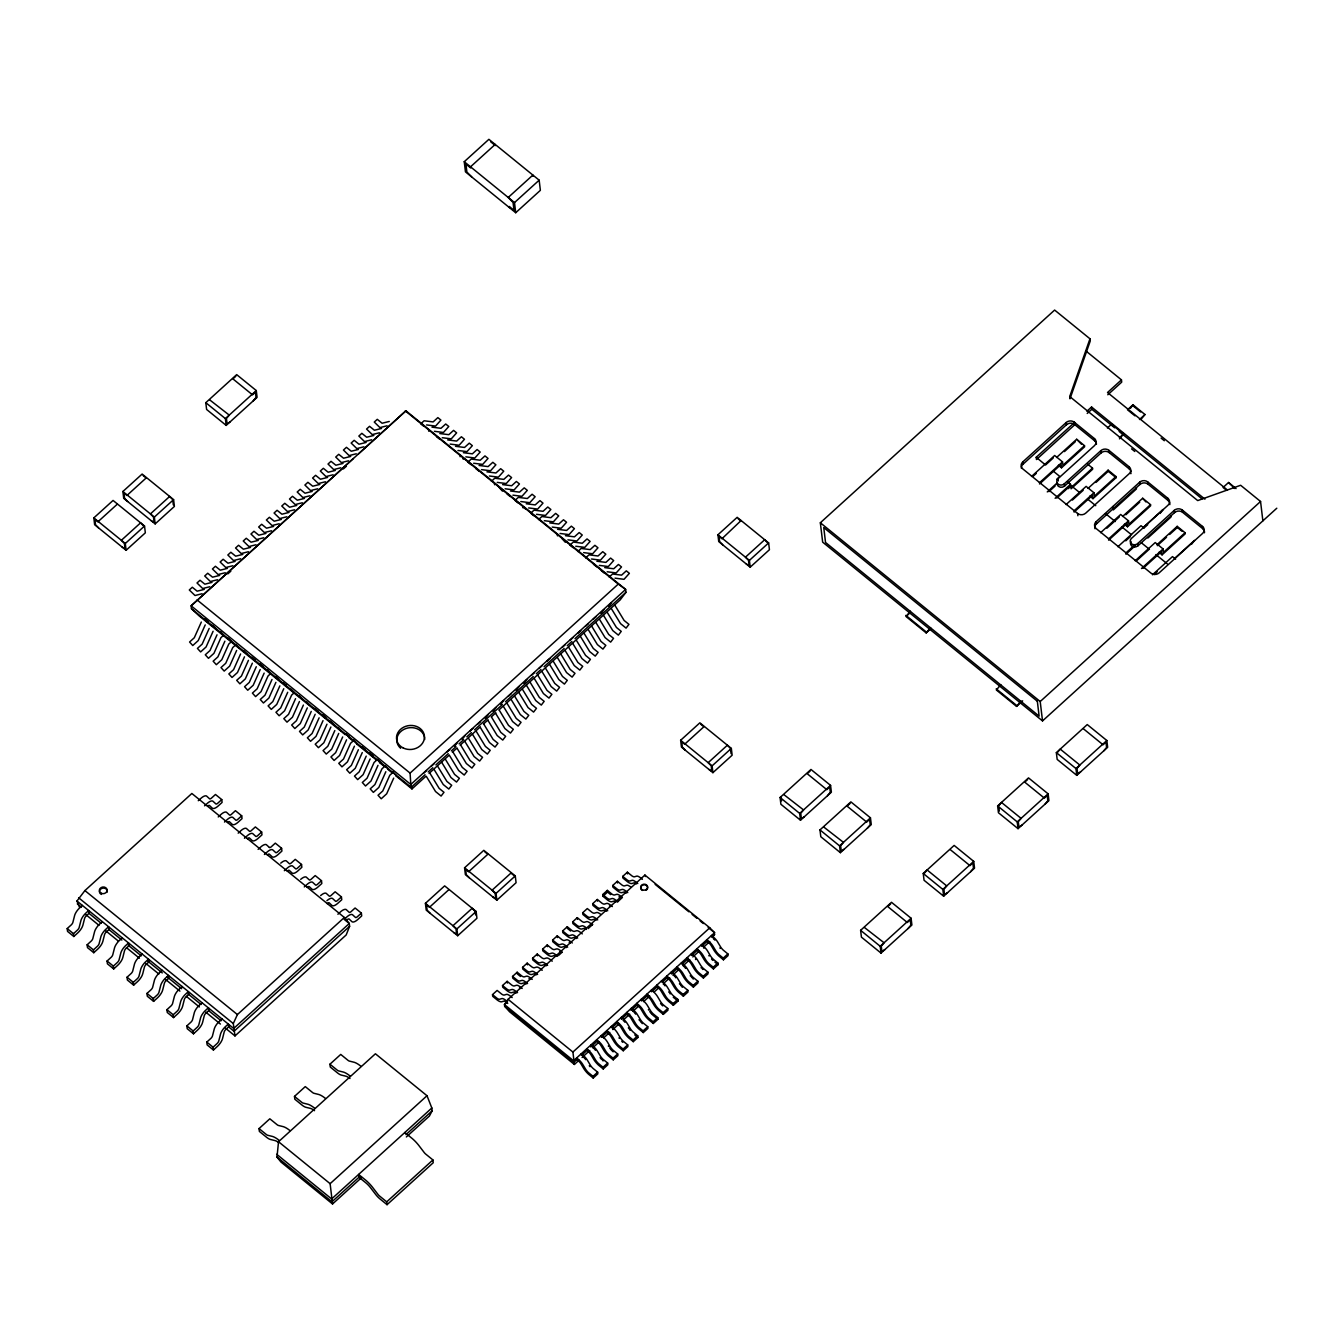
<?xml version="1.0" encoding="UTF-8"?>
<svg xmlns="http://www.w3.org/2000/svg" width="1344" height="1344" viewBox="0 0 1344 1344"><rect width="100%" height="100%" fill="white"/><g stroke="black" fill="none" stroke-linecap="round" stroke-linejoin="round"><path stroke-width="1.5" d="M361.754 1177.445L332.539 1203.972L280.946 1162.022L276.998 1157.083L278.527 1141.728L375.413 1053.78L427.006 1095.73L431.827 1107.994L432.163 1110.816L429.425 1116.024L406.358 1136.957M1089.967 338.789L1090.236 341.057L1069.992 398.798L1069.723 396.53L1089.967 338.789L1054.62 310.061L820.344 522.766L822.662 542.153L1042.524 720.922L1276.8 508.217M79.464 907.15L76.961 901.018L84.907 890.585L191.856 793.481L344.35 917.465L349.272 923.513L349.608 926.318L346.181 934.954L234.982 1035.922L225.271 1028.009M201.331 622.037L194.309 637.728L189.588 642.029L192.763 645.54L198.223 640.584L205.229 624.893M209.177 628.421L202.171 644.112L197.434 648.413L200.626 651.924L206.086 646.968L213.091 631.277M217.022 634.805L210.017 650.513L205.296 654.797L208.471 658.308L213.931 653.352L220.937 637.661L223.558 635.275L220.382 631.764L223.558 635.275M224.885 641.189L217.879 656.897L213.142 661.181L216.334 664.692L221.777 659.736L228.782 644.045L231.403 641.659L228.228 638.148L228.346 639.173M236.645 650.429L229.639 666.12L224.179 671.076L220.987 667.565L225.725 663.281L232.73 647.573L236.074 644.532L239.266 648.043M240.593 653.957L233.57 669.665L228.85 673.949L232.025 677.46L237.485 672.504L244.49 656.813M248.438 660.341L241.433 676.049L236.695 680.333L239.887 683.844L245.33 678.888L252.353 663.197M256.284 666.725L249.278 682.433L244.558 686.717L247.733 690.228L253.193 685.272L260.198 669.581M264.146 673.109L257.141 688.817L252.403 693.101L255.578 696.612L261.038 691.656L268.044 675.965L270.665 673.579L267.49 670.085L270.665 673.579M271.992 679.493L264.986 695.201L260.249 699.502L263.441 702.996L268.901 698.04L275.906 682.349M279.854 685.877L272.832 701.585L268.111 705.886L271.286 709.38L276.746 704.424L283.752 688.733M287.7 692.278L280.694 707.969L275.957 712.27L279.149 715.764L284.592 710.808L291.614 695.117L294.235 692.731L291.043 689.237L291.161 690.245M295.546 698.662L288.54 714.353L283.819 718.654L286.994 722.148L292.454 717.192L299.46 701.501M303.408 705.046L296.402 720.737L291.665 725.038L294.84 728.532L300.3 723.576L307.306 707.885M311.254 711.43L304.248 727.121L299.51 731.422L302.702 734.916L308.162 729.96L315.168 714.269M319.116 717.814L312.094 733.505L307.373 737.806L310.548 741.3L316.008 736.361L323.014 720.653M326.962 724.198L319.956 739.889L315.218 744.19L318.41 747.684L323.854 742.745L330.876 727.037M334.807 730.582L327.802 746.273L323.064 750.574L326.256 754.068L331.716 749.129L338.722 733.421M342.67 736.966L335.647 752.657L330.926 756.958L334.102 760.469L339.562 755.513L346.567 739.805M354.43 746.189L347.424 761.897L341.964 766.853L338.772 763.342L343.51 759.041L350.515 743.35L353.858 740.309L357.05 743.82L353.858 740.309M358.361 749.734L351.355 765.425L346.634 769.726L349.81 773.237L355.27 768.281L362.275 752.573M366.223 756.118L359.218 771.809L354.48 776.11L357.672 779.621L363.115 774.665L370.121 758.957M377.983 765.341L370.978 781.049L365.518 786.005L362.326 782.494L367.063 778.193L374.069 762.502L377.412 759.461L380.604 762.972L377.412 759.461M385.829 771.725L378.823 787.433L373.363 792.389L370.188 788.878L374.909 784.577L381.931 768.886L385.274 765.845L388.45 769.356M393.691 778.126L386.669 793.817L381.226 798.773L378.034 795.262L382.771 790.961L389.777 775.27L393.12 772.229L396.312 775.74M234.982 1035.922L233.302 1023.557L237.401 1014.569L344.35 917.465M713.026 937.289L714.588 932.702L709.766 927.797L644.918 875.062L508.066 999.314L504.454 1004.556L504.655 1006.253L509.544 1011.73L574.392 1064.448L579.012 1060.265M345.307 734.731L198.996 615.77L191.47 608.731L191.134 605.825L405.938 410.794L625.632 589.428L625.968 592.318L620.189 599.894L498.977 709.934M464.251 161.717L488.897 139.322L539.162 180.18L540.372 190.327L515.71 212.722L465.461 171.864L464.251 161.717L514.5 202.574L515.71 212.722M205.8 402.679L236.678 374.623L256.284 390.566L257.09 397.37L226.195 425.41L206.606 409.466L205.8 402.679L225.389 418.606L226.195 425.41M235.805 376.27L232.915 378.89L252.504 394.834L255.394 392.196L256.032 397.488L253.226 400.865M93.828 517.894L113.064 500.438L144.53 526.025L145.337 532.829L126.101 550.284L94.634 524.698L93.828 517.894L125.294 543.497L126.101 550.284M122.892 491.501L142.128 474.046L173.594 499.632L174.401 506.436L155.165 523.891L123.698 498.305L122.892 491.501L154.358 517.104L155.165 523.891M225.389 418.606L256.284 390.566M125.294 543.497L144.53 526.025M154.358 517.104L173.594 499.632M514.5 202.574L539.162 180.18M353.388 458.506L191.134 605.825L410.81 784.459L411.97 788.928L425.947 776.244M358.025 454.289L405.938 410.794M227.825 573.888L230.832 571.166M343.426 468.938L346.416 466.217M491.434 481.27L494.777 478.229L503.798 479.371L508.519 475.087L511.594 477.574L506.251 483.538L497.23 482.395M82.37 905.419L79.178 908.342A8.45 3.343 -50.9 0 0 74.726 915.113L72.845 922.505A2.906 1.142 -50.9 0 1 71.316 924.823L67.2 928.57L67.536 931.392L73.819 936.499L77.734 932.938A8.417 3.343 -50.9 0 0 82.942 925.042L84.588 918.456A2.923 1.159 -50.9 0 1 86.402 915.701L88.99 913.349L88.654 910.526L85.462 913.45A8.45 3.343 -50.9 0 0 81.01 920.22L79.128 927.612A2.906 1.142 -50.9 0 1 77.599 929.93L73.483 933.677L73.819 936.499M198.274 800.722L201.482 797.849A8.45 3.343 -50.9 0 1 206.522 796.001L209.63 798.857A2.906 1.142 -50.9 0 0 211.344 798.218L215.477 794.489L221.76 799.596L222.096 802.418L218.182 805.98A8.417 3.343 -50.9 0 1 212.285 808.147L209.546 805.543A2.923 1.159 -50.9 0 0 207.497 806.299M204.557 805.829L207.766 802.956A8.45 3.343 -50.9 0 1 212.789 801.108L215.914 803.964A2.906 1.142 -50.9 0 0 217.627 803.326L221.76 799.596M538.541 519.574L541.884 516.533L550.906 517.692L555.643 513.391L558.701 515.878L553.375 521.842L544.354 520.699M102.312 921.631L99.12 924.571A8.45 3.343 -50.9 0 0 94.685 931.325L92.786 938.717A2.906 1.142 -50.9 0 1 91.258 941.035L87.142 944.782L87.478 947.604L93.761 952.711L97.675 949.166A8.417 3.343 -50.9 0 0 102.883 941.254L104.53 934.685A2.923 1.159 -50.9 0 1 106.344 931.913L108.931 929.561L108.595 926.738L105.403 929.678A8.45 3.343 -50.9 0 0 100.951 936.432L99.07 943.824A2.906 1.142 -50.9 0 1 97.541 946.142L93.425 949.889L93.761 952.711M218.232 816.95L221.424 814.061A8.45 3.343 -50.9 0 1 226.464 812.213L229.572 815.069A2.906 1.142 -50.9 0 0 231.302 814.447L235.418 810.701L241.702 815.808L242.038 818.63L238.123 822.192A8.417 3.343 -50.9 0 1 232.226 824.359L229.488 821.772A2.923 1.159 -50.9 0 0 227.438 822.511M224.515 822.058L227.707 819.168A8.45 3.343 -50.9 0 1 232.747 817.32L235.855 820.176A2.906 1.142 -50.9 0 0 237.569 819.554L241.702 815.808M122.27 937.86L119.062 940.783A8.45 3.343 -50.9 0 0 114.626 947.537L112.728 954.946A2.906 1.142 -50.9 0 1 111.216 957.247L107.083 961.01L107.419 963.816L113.702 968.94L117.617 965.378A8.417 3.343 -50.9 0 0 122.825 957.482L124.471 950.897A2.923 1.159 -50.9 0 1 126.286 948.142L128.89 945.79L128.554 942.967L125.345 945.89A8.45 3.343 -50.9 0 0 120.91 952.644L119.011 960.053A2.906 1.142 -50.9 0 1 117.499 962.354L113.366 966.118L113.702 968.94M238.174 833.162L241.366 830.273A8.45 3.343 -50.9 0 1 246.406 828.442L249.514 831.298A2.906 1.142 -50.9 0 0 251.244 830.659L255.36 826.93L261.643 832.037L261.979 834.859L258.065 838.404A8.417 3.343 -50.9 0 1 252.185 840.571L249.43 837.984A2.923 1.159 -50.9 0 0 247.38 838.74M244.457 838.27L247.649 835.38A8.45 3.343 -50.9 0 1 252.689 833.549L255.797 836.405A2.906 1.142 -50.9 0 0 257.527 835.766L261.643 832.037M577.802 551.494L581.146 548.453L590.167 549.612L594.905 545.311L597.962 547.798L592.62 553.778L583.615 552.619M142.212 954.072L139.003 956.995A8.45 3.343 -50.9 0 0 134.568 963.766L132.686 971.158A2.906 1.142 -50.9 0 1 131.158 973.476L127.042 977.222L127.378 980.045L133.644 985.152L137.558 981.59A8.417 3.343 -50.9 0 0 142.766 973.694L144.413 967.109A2.923 1.159 -50.9 0 1 146.227 964.354L148.831 962.002L148.495 959.179L145.286 962.102A8.45 3.343 -50.9 0 0 140.851 968.873L138.953 976.265A2.906 1.142 -50.9 0 1 137.441 978.583L133.308 982.33L133.644 985.152M258.115 849.374L261.324 846.502A8.45 3.343 -50.9 0 1 266.347 844.654L269.321 847.409M585.665 557.878L589.008 554.837L598.013 555.996L602.75 551.695L605.808 554.182L600.482 560.162L591.461 559.003M264.398 854.482L267.59 851.609A8.45 3.343 -50.9 0 1 272.63 849.761L275.738 852.617A2.906 1.142 -50.9 0 0 277.469 851.978L281.585 848.249L275.302 843.142L271.186 846.871A2.906 1.142 -50.9 0 1 269.455 847.51M162.154 970.284L158.962 973.207A8.45 3.343 -50.9 0 0 154.51 979.978L152.628 987.37A2.906 1.142 -50.9 0 1 151.099 989.688L146.983 993.434L147.319 996.257L153.602 1001.364L157.517 997.819A8.417 3.343 -50.9 0 0 162.708 989.906L164.371 983.321A2.923 1.159 -50.9 0 1 166.186 980.566L168.773 978.214L168.437 975.391L165.245 978.314A8.45 3.343 -50.9 0 0 160.793 985.085L158.911 992.477A2.906 1.142 -50.9 0 1 157.382 994.795L153.266 998.542L153.602 1001.364M284.34 870.71L287.549 867.821A8.45 3.343 -50.9 0 1 292.572 865.973L295.68 868.829A2.906 1.142 -50.9 0 0 297.41 868.19L301.526 864.461L295.243 859.354L291.127 863.083A2.906 1.142 -50.9 0 1 289.397 863.722L286.289 860.866A8.45 3.343 -50.9 0 0 281.266 862.714L280.745 863.15M609.218 577.03L612.562 574.006L621.583 575.148L626.304 570.847L629.378 573.334L624.036 579.314L615.014 578.155M410.088 773.102L618.29 584.069L625.632 589.428L410.81 784.459L410.088 773.102L197.114 599.945M182.095 986.513L178.903 989.436A8.45 3.343 -50.9 0 0 174.451 996.19L172.57 1003.582A2.906 1.142 -50.9 0 1 171.041 1005.9L166.925 1009.663L167.261 1012.469L173.544 1017.576L177.458 1014.031A8.417 3.343 -50.9 0 0 182.666 1006.135L184.313 999.55A2.923 1.159 -50.9 0 1 186.127 996.794L188.714 994.426L188.378 991.62L185.186 994.543A8.45 3.343 -50.9 0 0 180.734 1001.297L178.853 1008.689A2.906 1.142 -50.9 0 1 177.324 1011.007L173.208 1014.77L173.544 1017.576M423.578 773.287L426.586 770.549M431.29 766.282L434.297 763.56M446.712 752.287L449.719 749.566M457.414 742.56L454.541 746.306M465.125 735.571L462.235 739.318M469.829 731.304L472.836 728.566M477.54 724.298L480.53 721.577M488.242 714.571L485.352 718.318M495.953 707.582L493.063 711.329M503.664 700.577L500.774 704.323M508.351 696.31L511.358 693.588M519.07 686.582L516.18 690.329M526.781 679.594L523.891 683.34M531.485 675.326L534.475 672.588M539.179 668.321L542.186 665.599M546.89 661.332L549.898 658.594M562.296 647.338L565.303 644.599M570.007 640.332L573.014 637.61M577.718 633.343L580.726 630.605M585.43 626.338L588.437 623.616M593.124 619.349L596.131 616.61M603.842 609.622L600.953 613.368M611.554 602.633L608.664 606.362M425.074 774.732L411.163 787.366L191.47 608.731M428.165 771.926L432.802 767.71M435.893 764.904L448.241 753.682M451.332 750.876L455.969 746.659M459.06 743.854L463.697 739.654M466.788 736.848L471.425 732.631M474.516 729.826L502.337 704.575M505.428 701.77L533.249 676.519M536.34 673.697L540.977 669.497M544.068 666.691L564.161 648.446M567.252 645.641L571.889 641.441M574.98 638.635L625.968 592.318M429.055 773.422L449.266 755.076M452.374 752.254L457.027 748.02M460.135 745.198L480.329 726.852M483.437 724.03L488.107 719.813M491.215 716.99L495.869 712.757M304.282 886.922L307.49 884.033A8.45 3.343 -50.9 0 1 312.514 882.202L315.622 885.058A2.906 1.142 -50.9 0 0 317.352 884.419L321.485 880.69L315.202 875.582L311.069 879.312A2.906 1.142 -50.9 0 1 309.355 879.95L306.23 877.078A8.45 3.343 -50.9 0 0 301.207 878.926L300.703 879.362M202.037 1002.725L198.845 1005.648A8.45 3.343 -50.9 0 0 194.393 1012.402L192.511 1019.81A2.906 1.142 -50.9 0 1 190.982 1022.112L186.866 1025.875L187.202 1028.698L193.486 1033.805L197.4 1030.243A8.417 3.343 -50.9 0 0 202.608 1022.347L204.254 1015.762A2.923 1.159 -50.9 0 1 206.069 1013.006L208.656 1010.654L208.32 1007.832L205.128 1010.755A8.45 3.343 -50.9 0 0 200.676 1017.526L198.794 1024.918A2.906 1.142 -50.9 0 1 197.266 1027.219L193.15 1030.982L193.486 1033.805M717.931 534.794L737.167 517.322L768.634 542.909L769.44 549.713L750.204 567.168L718.738 541.582L717.931 534.794L749.398 560.381L750.204 567.168M741.098 520.531L721.946 538.742L719.006 536.34L719.628 541.632L722.669 544.79M320.645 895.591L321.149 895.138A8.45 3.343 -50.9 0 1 326.189 893.306L329.297 896.162A2.906 1.142 -50.9 0 0 331.01 895.524L335.143 891.794L341.426 896.902L337.294 900.631A2.906 1.142 -50.9 0 1 335.58 901.27L332.455 898.414A8.45 3.343 -50.9 0 0 327.432 900.262L326.928 900.698M221.978 1018.937L218.786 1021.86A8.45 3.343 -50.9 0 0 214.351 1028.63L212.453 1036.022A2.906 1.142 -50.9 0 1 210.924 1038.341L206.808 1042.087L207.144 1044.91L213.427 1050.017L217.342 1046.455A8.417 3.343 -50.9 0 0 222.55 1038.559L224.196 1031.974A2.923 1.159 -50.9 0 1 226.01 1029.218L228.598 1026.866L228.262 1024.044L225.07 1026.967A8.45 3.343 -50.9 0 0 220.618 1033.738L218.736 1041.13A2.906 1.142 -50.9 0 1 217.207 1043.448L213.091 1047.194L213.427 1050.017M337.898 914.256L341.09 911.366A8.45 3.343 -50.9 0 1 346.13 909.518L349.238 912.374A2.906 1.142 -50.9 0 0 350.969 911.736L355.085 908.006L361.368 913.114L361.704 915.936L357.79 919.498A8.417 3.343 -50.9 0 1 351.893 921.665L349.154 919.061A2.923 1.159 -50.9 0 0 347.105 919.817M749.398 560.381L768.634 542.909M361.368 913.114L357.235 916.843A2.906 1.142 -50.9 0 1 355.522 917.482L352.414 914.626A8.45 3.343 -50.9 0 0 347.374 916.474L344.182 919.363L349.272 923.513L233.688 1028.462L76.961 901.018M349.608 926.318L234.024 1031.268L228.917 1027.118L228.581 1024.313M425.41 903.336L444.646 885.881L476.129 911.467L476.935 918.271L457.699 935.726L426.233 910.14L425.41 903.336L456.893 928.922L457.699 935.726M464.57 867.804L483.806 850.332L515.273 875.918L516.079 882.722L496.843 900.178L465.377 874.591L464.57 867.804L496.037 893.39L496.843 900.178M511.342 872.726L492.106 890.182L495.146 893.34L495.768 898.632L492.912 896.986M456.893 928.922L476.129 911.467M496.037 893.39L515.273 875.918M680.635 740.275L699.871 722.82L731.338 748.406L732.144 755.21L712.908 772.666L681.442 747.079L680.635 740.275L712.102 765.862L712.908 772.666M278.678 1142.551A10.601 3.494 47.8 0 0 274.882 1140.552L270.463 1139.477A9.122 3.007 47.8 0 1 266.482 1137.192L259.375 1131.413L259.039 1128.59L269.825 1118.796L277.082 1124.693A3.595 1.193 47.8 0 0 278.393 1125.449L283.416 1126.692A16.111 5.309 47.8 0 1 289.33 1130.086L289.918 1130.556M314.546 1110.682A10.601 3.494 47.8 0 0 310.346 1108.363L305.911 1107.288A9.122 3.007 47.8 0 1 301.93 1105.003L294.823 1099.224L294.487 1096.402L305.273 1086.607L312.53 1092.504A3.595 1.193 47.8 0 0 313.858 1093.26L318.864 1094.503A16.111 5.309 47.8 0 1 324.778 1097.897L325.382 1098.367M349.994 1078.51A10.601 3.494 47.8 0 0 345.794 1076.174L341.376 1075.099A9.122 3.007 47.8 0 1 337.378 1072.814L330.271 1067.035L329.935 1064.213L340.738 1054.418L347.978 1060.315A3.595 1.193 47.8 0 0 349.306 1061.071L354.312 1062.314A16.111 5.309 47.8 0 1 360.226 1065.708L360.83 1066.178M1094.453 438.598A5.746 4.922 -6.8 0 1 1094.52 445.57L1058.014 478.716A4.402 3.78 -6.8 0 0 1058.081 484.058A4.402 3.78 -6.8 0 0 1064.297 483.823L1100.803 450.677A5.746 4.922 -6.8 0 1 1108.918 450.358L1129.078 466.754A5.746 4.922 -6.8 0 1 1129.162 473.726L1085.717 513.156A5.746 4.922 -6.8 0 1 1077.619 513.475L1022.818 468.922A5.746 4.922 -6.8 0 1 1022.75 461.95L1066.178 422.52A5.746 4.922 -6.8 0 1 1074.276 422.201L1094.453 438.598L1094.722 440.849A5.746 4.922 -6.8 0 1 1096.435 444.276M1021.423 468.401A5.746 4.922 -6.8 0 1 1023.019 464.218L1066.447 424.771A5.746 4.922 -6.8 0 1 1074.545 424.452L1094.722 440.849M1074.914 424.603L1036.476 459.514L1036.207 457.262L1074.646 422.352M1086.943 411.18L1091.563 406.997L1204.93 499.178M1085.767 350.851L1121.45 379.865L1107.523 392.515L1227.139 489.77M1087.212 413.448L1091.832 409.248L1091.563 406.997M1107.792 394.766L1121.719 382.116L1121.45 379.865M712.102 765.862L731.338 748.406M1031.537 476.465L1054.654 455.482L1062.516 461.866L1062.919 465.242L1084.49 445.654L1076.645 439.27L1056.602 457.464M1033.217 476.196L1036.291 473.39M1053.242 458.002L1045.548 465.007L1036.207 457.262M1064.448 451.584L1075.234 441.79M1039.382 482.849L1062.516 461.866M1039.517 483.974L1061.105 464.386L1061.508 467.779L1084.625 446.779L1084.49 445.654M1107.406 427.997L1111.522 424.25L1123.517 433.994L1119.518 438.866M1140.972 419.378L1144.97 414.523L1132.992 404.779L1127.482 409.769L1134.974 415.85M1130.371 408.391L1132.992 404.779M930.754 628.757L926.167 632.906L905.99 616.493L910.442 611.218M1056.737 479.254L1059.811 476.465L1053.528 471.341M907.519 615.115L910.577 612.343M507.746 1003.447L506.167 1002.17A4.116 1.361 47.8 0 0 503.849 1001.129L501.766 1001.767A9.559 3.142 47.8 0 1 497.414 1000.154L492.71 996.324L492.509 994.627L497.129 990.427L501.766 994.174A6.25 2.05 47.8 0 0 504.151 995.064L506.621 994.358A7.426 2.436 47.8 0 1 510.166 995.954L512.165 997.567M516.197 993.082A4.116 1.361 47.8 0 0 513.862 992.04L511.778 992.662A9.559 3.142 47.8 0 1 507.444 991.049L502.723 987.218L502.522 985.538L507.158 981.338L511.778 985.085A6.25 2.05 47.8 0 0 514.164 985.975L516.634 985.253A7.426 2.436 47.8 0 1 520.178 986.849L522.178 988.462M526.21 983.976A4.116 1.361 47.8 0 0 523.874 982.934L521.791 983.573A9.559 3.142 47.8 0 1 517.457 981.96L512.753 978.13L512.551 976.433L517.171 972.233L521.808 975.996A6.25 2.05 47.8 0 0 524.194 976.87L526.663 976.164A7.426 2.436 47.8 0 1 530.208 977.76L532.207 979.373M536.222 974.887A4.116 1.361 47.8 0 0 533.904 973.846L531.821 974.484A9.559 3.142 47.8 0 1 527.47 972.871L522.766 969.041L522.564 967.344L527.184 963.144L531.821 966.89A6.25 2.05 47.8 0 0 534.206 967.781L536.676 967.058A7.426 2.436 47.8 0 1 540.221 968.654L542.22 970.284M546.252 965.798A4.116 1.361 47.8 0 0 543.917 964.74L541.834 965.378A9.559 3.142 47.8 0 1 537.499 963.766L532.778 959.935L532.577 958.238L537.214 954.055L541.85 957.802A6.25 2.05 47.8 0 0 544.219 958.692L546.689 957.97A7.426 2.436 47.8 0 1 550.234 959.566L552.233 961.178M555.794 956.34A4.116 1.361 47.8 0 0 553.93 955.651L551.846 956.29A9.559 3.142 47.8 0 1 547.512 954.677L542.808 950.846L542.606 949.15L547.226 944.95L551.863 948.696A6.25 2.05 47.8 0 0 554.249 949.586L556.718 948.881A7.426 2.436 47.8 0 1 560.263 950.46L562.262 952.09M566.278 947.604A4.116 1.361 47.8 0 0 563.959 946.562L561.876 947.184A9.559 3.142 47.8 0 1 557.525 945.571L552.821 941.741L552.619 940.061L557.239 935.861L561.876 939.607A6.25 2.05 47.8 0 0 564.262 940.498L566.731 939.775A7.426 2.436 47.8 0 1 570.276 941.371L572.275 942.984M576.307 938.498A4.116 1.361 47.8 0 0 573.972 937.457L571.889 938.095A9.559 3.142 47.8 0 1 567.554 936.482L562.834 932.652L562.632 930.955L567.269 926.755L571.906 930.502A6.25 2.05 47.8 0 0 574.274 931.392L576.744 930.686A7.426 2.436 47.8 0 1 580.289 932.266L582.288 933.895M586.32 929.41A4.116 1.361 47.8 0 0 583.985 928.368L581.902 928.99A9.559 3.142 47.8 0 1 577.567 927.377L572.863 923.546L572.662 921.866L577.282 917.666L581.918 921.413A6.25 2.05 47.8 0 0 584.304 922.303L586.774 921.581A7.426 2.436 47.8 0 1 590.318 923.177L592.318 924.79M596.098 920.119A4.116 1.361 47.8 0 0 594.014 919.262L591.931 919.901A9.559 3.142 47.8 0 1 587.597 918.288L582.876 914.458L582.674 912.761L587.294 908.561L591.931 912.324A6.25 2.05 47.8 0 0 594.317 913.198L596.786 912.492A7.426 2.436 47.8 0 1 600.331 914.088L600.718 914.39M606.362 911.215A4.116 1.361 47.8 0 0 604.027 910.174L601.944 910.812A9.559 3.142 47.8 0 1 597.61 909.199L592.889 905.369L592.687 903.672L597.324 899.472L601.961 903.218A6.25 2.05 47.8 0 0 604.33 904.109L606.799 903.386A7.426 2.436 47.8 0 1 610.344 904.982L612.343 906.595M616.14 901.925A4.116 1.361 47.8 0 0 614.04 901.068L611.957 901.706A9.559 3.142 47.8 0 1 607.622 900.094L602.918 896.263L602.717 894.566L607.337 890.383L611.974 894.13A6.25 2.05 47.8 0 0 614.359 895.003L616.829 894.298A7.426 2.436 47.8 0 1 620.374 895.894L622.373 897.506L617.585 901.858M626.388 893.021A4.116 1.361 47.8 0 0 624.07 891.979L621.986 892.618A9.559 3.142 47.8 0 1 617.652 891.005L612.931 887.174L612.73 885.478L617.35 881.278L621.986 885.024A6.25 2.05 47.8 0 0 624.372 885.914L626.842 885.209A7.426 2.436 47.8 0 1 630.386 886.788L630.773 887.09M636.418 883.932A4.116 1.361 47.8 0 0 634.082 882.874L631.999 883.512A9.559 3.142 47.8 0 1 627.665 881.899L622.944 878.069L622.742 876.389L627.379 872.189L632.016 875.935A6.25 2.05 47.8 0 0 634.385 876.826L636.854 876.103A7.426 2.436 47.8 0 1 640.399 877.699L642.398 879.312M1047.262 491.921L1056.518 483.521M602.918 896.263L607.538 892.063L607.337 890.383M1048.942 491.635L1055.107 486.041M1057.174 482.714A4.402 3.78 -6.8 0 0 1064.566 486.074L1101.072 452.928A5.746 4.922 -6.8 0 1 1109.186 452.609L1129.346 469.006A5.746 4.922 -6.8 0 1 1131.01 471.794M1119.384 437.741L1123.517 433.994M1139.477 419.513L1144.97 414.523M1055.124 498.305L1070.53 484.31L1067.388 481.757M1056.804 498.036L1069.135 486.83M1068.262 488.628L1071.353 485.839L1079.484 492.442M1087.8 464.268L1092.521 468.098L1070.933 487.687L1070.53 484.31M1071.067 488.813L1092.655 469.224L1092.521 468.098M558.667 955.332L561.775 952.526M588.134 928.603L592.771 924.37M1066.078 504.554L1086.12 486.377L1093.982 492.761L1094.386 496.138L1115.957 476.549L1108.111 470.165L1088.069 488.359M926.167 632.906L930.619 627.614M1072.378 500.086L1083.18 490.291M1095.914 482.479L1108.246 471.29L1108.111 470.165M332.539 1203.972L330.12 1183.678L427.006 1095.73M1073.94 510.938L1093.982 492.761M1074.074 512.081L1092.571 495.281L1092.974 498.658L1116.091 477.674L1115.957 476.549M431.827 1107.994L331.632 1198.949L276.662 1154.261M359.722 1176.588L331.968 1201.771L276.998 1157.083M405.955 1134.605L432.163 1110.816M780.091 797.496L810.97 769.457L830.575 785.383L831.382 792.187L800.503 820.226L780.898 804.283L780.091 797.496L799.697 813.422L800.503 820.226M810.096 771.086L807.206 773.707L826.812 789.65L829.702 787.013L830.323 792.305L827.518 795.682M1167.869 498.305A5.746 4.922 -6.8 0 1 1167.953 505.277L1131.446 538.423A4.402 3.78 -6.8 0 0 1131.497 543.766A4.402 3.78 -6.8 0 0 1137.73 543.53L1174.236 510.384A5.746 4.922 -6.8 0 1 1182.334 510.065L1202.51 526.462A5.746 4.922 -6.8 0 1 1202.578 533.434L1159.15 572.863A5.746 4.922 -6.8 0 1 1151.035 573.182L1096.25 528.629A5.746 4.922 -6.8 0 1 1096.166 521.657L1139.611 482.227A5.746 4.922 -6.8 0 1 1147.709 481.908L1167.869 498.305L1168.154 500.556A5.746 4.922 -6.8 0 1 1169.818 504.622M1095.007 528.73A5.746 4.922 -6.8 0 1 1096.435 523.908L1139.88 484.478A5.746 4.922 -6.8 0 1 1147.978 484.159L1168.154 500.556M1100.635 532.661L1120.678 514.466L1128.523 520.85L1128.926 524.227L1150.514 504.638L1142.652 498.254L1122.61 516.449M1106.935 528.192L1119.266 516.986M1125.835 514.769L1139.712 502.186M799.697 813.422L830.575 785.383M1108.481 539.045L1128.523 520.85M1108.615 540.17L1127.112 523.37L1127.515 526.764L1150.649 505.764L1150.514 504.638M432.902 1159.939L433.238 1162.745L387.055 1204.678L386.719 1201.855L432.902 1159.939L425.645 1154.026A3.595 1.193 47.8 0 1 424.25 1152.581L418.488 1145.038A16.111 5.309 47.8 0 0 412.205 1138.519L404.813 1132.505M1117.906 546.706L1141.022 525.706L1144.164 528.259M1125.751 540.826L1130.371 536.626M1142.971 527.688L1163.014 509.494L1160.057 513.425M1144.651 527.419L1147.726 524.63M574.392 1064.448L572.914 1052.05L709.766 927.797M819.974 829.92L850.87 801.881L870.458 817.824L871.282 824.611L840.386 852.667L820.798 836.724L819.974 829.92L839.58 845.863L840.386 852.667M849.996 803.51L847.09 806.148L866.695 822.074L869.585 819.454L870.223 824.746L867.418 828.122M1125.768 553.09L1133.462 546.084M1125.902 554.215L1135.142 545.815M1131.026 541.481A4.402 3.78 -6.8 0 0 1137.998 545.782L1174.505 512.635A5.746 4.922 -6.8 0 1 1182.602 512.316L1202.779 528.713A5.746 4.922 -6.8 0 1 1204.442 532.778M1147.877 538.003L1170.994 517.02L1170.859 515.878M587.714 1049.782L581.515 1055.41L581.263 1053.746L583.262 1055.393A7.426 2.436 47.8 0 1 587.16 1059.845L590.335 1065.154A6.25 2.05 47.8 0 0 593.006 1068.362L597.643 1072.159L597.845 1073.839L593.225 1078.039L593.023 1076.359L588.37 1072.562A6.25 2.05 47.8 0 1 585.715 1069.354L582.523 1064.045A7.426 2.436 47.8 0 0 578.642 1059.593L576.643 1057.946L576.845 1059.643L573.754 1062.432L504.655 1006.253M590.806 1046.959L597.005 1041.331M601.658 1037.114L607.858 1031.486M612.511 1027.253L617.148 1023.036M621.802 1018.819L626.455 1014.602M631.109 1010.369L637.308 1004.741M641.945 1000.524L648.144 994.896M652.798 990.679L657.451 986.462M662.105 982.229L666.742 978.012M671.395 973.795L677.594 968.167M682.248 963.934L688.447 958.306M691.538 955.5L697.738 949.872M702.391 945.655L707.045 941.422L706.877 939.691L708.893 941.338A7.426 2.436 47.8 0 1 712.774 945.79L715.949 951.098A6.25 2.05 47.8 0 0 718.62 954.307L723.257 958.104L723.458 959.801L728.078 955.601L727.877 953.904L723.24 950.107A6.25 2.05 47.8 0 1 720.586 946.898L717.394 941.59A7.426 2.436 47.8 0 0 713.513 937.138L711.497 935.508L711.698 937.188L714.79 934.399M582.086 1057.476L589.764 1050.487M592.838 1047.698L598.987 1042.104M603.607 1037.921L609.756 1032.343M612.83 1029.554L618.979 1023.96M623.599 1019.777L629.748 1014.182M632.822 1011.394L638.971 1005.816M643.591 1001.633L649.74 996.038M654.36 991.855L658.963 987.672M663.583 983.472L669.732 977.894M672.806 975.106L678.955 969.511M683.575 965.328L689.724 959.734M692.798 956.945L698.947 951.367M703.55 947.184L709.716 941.59M1135.193 560.75L1155.218 542.556L1163.081 548.94L1163.484 552.317L1185.055 532.728L1177.21 526.344L1157.167 544.538M1136.856 560.482L1149.187 549.276M1022.65 700.846L1016.534 706.39L996.358 689.976L1000.81 684.684M1157.302 545.664L1166.542 537.264M1169.633 534.475L1177.344 527.47L1177.21 526.344M1236.06 488.594L1228.567 482.496L1223.074 487.486L1226.064 489.922M1141.493 568.529L1163.081 548.94M1143.173 568.26L1161.67 551.46L1162.073 554.854L1185.19 533.854L1185.055 532.728M839.58 845.863L870.458 817.824M593.023 1076.359L597.643 1072.159M607.656 1063.054L607.858 1064.75L603.238 1068.95L603.036 1067.254L607.656 1063.054L603.019 1059.274A6.25 2.05 47.8 0 1 600.365 1056.048L597.173 1050.739A7.426 2.436 47.8 0 0 593.292 1046.287L591.276 1044.658L593.057 1047.614M617.686 1053.965L617.887 1055.662L613.25 1059.845L613.049 1058.165L617.686 1053.965L613.032 1050.168A6.25 2.05 47.8 0 1 610.378 1046.959L607.186 1041.65A7.426 2.436 47.8 0 0 603.305 1037.198L601.306 1035.552L601.507 1037.249M627.698 1044.876L627.9 1046.556L623.28 1050.756L623.078 1049.059L627.698 1044.876L623.062 1041.079A6.25 2.05 47.8 0 1 620.39 1037.854L617.215 1032.545A7.426 2.436 47.8 0 0 613.318 1028.11L611.318 1026.463L613.099 1029.437M637.711 1035.77L637.913 1037.467L633.293 1041.667L633.091 1039.97L637.711 1035.77L633.074 1031.974A6.25 2.05 47.8 0 1 630.42 1028.765L627.228 1023.456A7.426 2.436 47.8 0 0 623.347 1019.004L621.331 1017.358L621.533 1019.054M647.741 1026.682L647.942 1028.362L643.306 1032.562L643.104 1030.882L647.741 1026.682L643.087 1022.885A6.25 2.05 47.8 0 1 640.433 1019.676L637.241 1014.367A7.426 2.436 47.8 0 0 633.36 1009.915L631.361 1008.269L631.562 1009.966M657.754 1017.576L657.955 1019.273L653.335 1023.473L653.134 1021.776L657.754 1017.576L653.117 1013.779A6.25 2.05 47.8 0 1 650.446 1010.57L647.27 1005.262A7.426 2.436 47.8 0 0 643.373 1000.81L641.374 999.18L641.575 1000.86M667.766 1008.487L667.968 1010.167L663.348 1014.367L663.146 1012.687L667.766 1008.487L663.13 1004.69A6.25 2.05 47.8 0 1 660.475 1001.482L657.283 996.173A7.426 2.436 47.8 0 0 653.402 991.721L651.386 990.074L651.588 991.771M677.796 999.382L677.998 1001.078L673.361 1005.278L673.159 1003.582L677.796 999.382L673.142 995.602A6.25 2.05 47.8 0 1 670.488 992.376L667.296 987.067A7.426 2.436 47.8 0 0 663.415 982.615L661.416 980.986M687.809 990.293L688.01 991.99L683.39 996.173L683.189 994.493L687.809 990.293L683.172 986.496A6.25 2.05 47.8 0 1 680.501 983.287L677.326 977.978A7.426 2.436 47.8 0 0 673.428 973.526L671.429 971.88L671.63 973.577M697.822 981.187L698.023 982.884L693.403 987.084L693.202 985.387L697.822 981.187L693.185 977.407A6.25 2.05 47.8 0 1 690.53 974.182L687.338 968.873A7.426 2.436 47.8 0 0 683.458 964.421L681.442 962.791L683.222 965.765M707.851 972.098L708.053 973.795L703.416 977.995L703.214 976.298L707.851 972.098L703.198 968.302A6.25 2.05 47.8 0 1 700.543 965.093L697.351 959.784A7.426 2.436 47.8 0 0 693.47 955.332L691.471 953.686L691.673 955.382M717.864 963.01L718.066 964.69L713.446 968.89L713.244 967.21L717.864 963.01L713.227 959.213A6.25 2.05 47.8 0 1 710.556 956.004L707.381 950.695A7.426 2.436 47.8 0 0 703.483 946.243L701.484 944.597L701.686 946.294M723.257 958.104L727.877 953.904M1152.463 574.795L1172.489 556.601L1175.63 559.154M1154.143 574.526L1157.218 571.721M1174.438 558.583L1194.48 540.389L1191.523 544.32M1016.534 706.39L1020.986 701.098M1042.524 720.922L1040.206 701.534L1260.554 501.48L1240.63 485.268L1197.706 500.59L1069.723 396.53M860.614 930.334L891.492 902.294L911.098 918.238L911.904 925.025L881.026 953.081L861.42 937.138L860.614 930.334L880.202 946.277L881.026 953.081M923.244 873.466L954.139 845.426L973.728 861.37L974.534 868.157L943.656 896.196L924.05 880.27L923.244 873.466L942.85 889.409L943.656 896.196M997.634 805.93L1028.513 777.89L1048.118 793.834L1048.925 800.621L1018.046 828.66L998.441 812.734L997.634 805.93L1017.223 821.873L1018.046 828.66M1056.35 752.623L1087.246 724.567L1106.834 740.51L1107.658 747.314L1076.762 775.354L1057.174 759.41L1056.35 752.623L1075.956 768.55L1076.762 775.354M890.618 903.924L887.729 906.562L907.318 922.488L910.224 919.867L910.846 925.159L908.04 928.536M924.302 873.348L927.108 869.954L946.714 885.898L943.908 889.274L944.53 894.566L947.52 892.702M998.693 805.812L1001.498 802.435L1021.087 818.362L1018.282 821.755L1018.92 827.03L1021.894 825.166M1027.639 779.52L1024.75 782.158L1044.338 798.084L1047.245 795.463L1047.866 800.738L1045.061 804.132M1057.409 752.489L1060.214 749.112L1079.82 765.038L1077.014 768.432L1077.636 773.724L1080.626 771.842M880.202 946.277L911.098 918.238M942.85 889.409L973.728 861.37M1017.223 821.873L1048.118 793.834M1075.956 768.55L1106.834 740.51M389.256 421.462L382.099 423.242L377.278 419.328L374.27 422.05L379.949 427.594L387.106 425.796M381.545 428.45L374.388 430.248L369.566 426.317L366.559 429.055L372.238 434.582L379.394 432.802M373.834 435.456L366.677 437.237L361.855 433.322L358.848 436.044L364.526 441.588L371.7 439.79M366.139 442.445L358.982 444.226L354.161 440.311L351.154 443.05L356.832 448.577L363.989 446.796M358.428 449.45L351.271 451.231L346.45 447.317L343.442 450.038L349.121 455.582L356.278 453.785M350.717 456.439L343.56 458.22L338.738 454.306L335.731 457.044L341.41 462.571L348.583 460.79M343.022 463.445L335.849 465.226L331.027 461.311L328.02 464.033L333.715 469.577L340.872 467.779M335.311 470.434L328.154 472.214L323.333 468.3L320.326 471.038L326.004 476.566L333.161 474.785M327.6 477.439L320.443 479.22L315.622 475.306L312.614 478.027L318.293 483.554L325.45 481.774M319.889 484.428L312.732 486.209L307.91 482.294L304.903 485.033L310.582 490.56L317.755 488.779M312.194 491.434L305.021 493.214L300.199 489.3L297.209 492.022L302.887 497.549L310.044 495.768M304.483 498.422L297.326 500.203L292.505 496.289L289.498 499.01L295.176 504.554L302.333 502.774M296.772 505.428L289.615 507.209L284.794 503.294L281.786 506.016L287.465 511.543L294.622 509.762M289.061 512.417L281.904 514.198L277.082 510.283L274.075 513.005L279.77 518.549L286.927 516.768M281.366 519.422L274.21 521.203L269.388 517.289L266.381 520.01L272.059 525.538L279.216 523.757M273.655 526.411L266.498 528.192L261.677 524.278L258.67 526.999L264.348 532.543L271.505 530.762M265.944 533.417L258.787 535.198L253.966 531.266L250.958 534.005L256.637 539.532L263.81 537.751M258.25 540.406L251.076 542.186L246.254 538.272L243.247 540.994L248.942 546.538L256.099 544.757M250.538 547.411L243.382 549.192L238.56 545.261L235.553 547.999L241.231 553.526L248.388 551.746M242.827 554.4L235.67 556.181L230.849 552.266L227.842 554.988L233.52 560.532L240.677 558.751M235.116 561.406L227.959 563.186L223.138 559.255L220.13 561.994L225.809 567.521L232.982 565.74M227.422 568.394L220.248 570.175L215.426 566.261L212.436 568.982L218.114 574.526L225.271 572.746M219.71 575.4L212.554 577.181L207.732 573.25L204.725 575.988L210.403 581.515L217.56 579.734M211.999 582.389L204.842 584.17L200.021 580.255L197.014 582.977L202.692 588.521L209.849 586.74M204.288 589.394L197.131 591.175L192.31 587.244L189.302 589.982L194.998 595.51L202.154 593.729M426.569 424.922L435.59 426.082L440.916 420.101L437.858 417.614L433.121 421.915L424.116 420.773L420.756 423.797L423.83 426.3M431.962 427.157L440.983 428.299L445.704 423.998L448.778 426.485L443.436 432.466L434.414 431.306M439.807 433.541L448.829 434.683L453.566 430.382L456.624 432.869L451.282 438.85L442.277 437.707M447.67 439.925L456.674 441.067L461.412 436.766L464.47 439.27L459.144 445.234L450.122 444.091M455.515 446.309L464.537 447.451L469.274 443.15L472.332 445.654L466.99 451.618L457.968 450.475M463.378 452.693L472.382 453.835L477.12 449.534L480.178 452.038L474.852 458.002L465.83 456.859M473.676 463.243L482.698 464.386L488.04 458.422L484.966 455.918L480.245 460.219L471.223 459.077L467.88 462.118L470.938 464.604M479.069 465.461L488.09 466.603L492.828 462.302L495.886 464.806L490.543 470.77L481.538 469.627M486.931 471.845L495.936 472.987L500.674 468.703L503.731 471.19L498.406 477.154L489.384 476.011M502.622 484.613L511.644 485.755L516.382 481.471L519.439 483.958L514.114 489.922L505.092 488.779M510.485 490.997L519.506 492.139L524.227 487.855L527.302 490.342L521.959 496.306L512.938 495.163M520.8 501.547L529.805 502.69L535.147 496.726L532.09 494.239L527.352 498.523L518.33 497.381L514.987 500.422L518.045 502.908M526.193 503.765L535.198 504.907L539.935 500.623L542.993 503.11L537.667 509.074L528.646 507.931M536.491 514.315L545.513 515.458L550.855 509.494L547.781 507.007L543.06 511.291L534.038 510.149L530.695 513.19L533.753 515.676M549.746 522.917L558.768 524.076L563.489 519.775L566.546 522.262L561.221 528.226L552.199 527.083M557.592 529.301L566.614 530.46L571.351 526.159L574.409 528.646L569.066 534.61L560.062 533.467M565.454 535.685L574.459 536.844L579.197 532.543L582.254 535.03L576.929 540.994L567.907 539.851M575.753 546.235L584.774 547.378L590.117 541.414L587.042 538.927L582.322 543.228L573.3 542.069L569.957 545.11L573.014 547.596M596.854 561.238L605.875 562.38L610.613 558.079L613.67 560.566L608.328 566.546L599.306 565.387M604.716 567.622L613.721 568.764L618.458 564.463L621.516 566.95L616.19 572.93L607.169 571.771M586.068 927.679L585.682 927.377A7.426 2.436 47.8 0 0 582.137 925.781L579.684 926.503A6.25 2.05 47.8 0 1 577.298 925.613L572.662 921.866M350.028 1075.973L349.44 1075.502A16.111 5.309 47.8 0 0 343.526 1072.109L338.52 1070.866A3.595 1.193 47.8 0 1 337.193 1070.11L329.935 1064.213M314.58 1108.162L313.992 1107.691A16.111 5.309 47.8 0 0 308.078 1104.298L303.055 1103.054A3.595 1.193 47.8 0 1 301.745 1102.298L294.487 1096.402M279.132 1140.35L278.544 1139.88A16.111 5.309 47.8 0 0 272.63 1136.486L267.607 1135.243A3.595 1.193 47.8 0 1 266.297 1134.487L259.039 1128.59M1133.126 405.905L1140.602 411.986M1234.699 488.494L1228.567 482.496M1161.098 438.11L1164.324 440.731M1091.832 409.248L1114.663 427.812M1119.149 431.474L1201.973 498.809M1131.547 448.846L1134.79 451.483M1081.483 444.226L1076.645 439.27M1108.246 471.29L1116.091 477.674M1145.928 501.934L1142.652 498.254M1177.344 527.47L1182.048 531.3M1058.366 465.226L1061.508 467.779M1089.833 496.104L1092.974 498.658M1124.374 524.21L1127.515 526.764M1158.931 552.3L1162.073 554.854M1087.615 499.061L1095.746 505.68M1105.507 513.61L1115.268 521.556M1121.786 526.848L1131.547 534.778M1141.308 542.724L1149.439 549.326M1155.941 554.618L1167.331 563.892M490.61 141.725L495.314 145.555L495.18 144.43L470.518 166.824L470.652 167.95L465.948 164.119L466.889 172.015L471.727 176.971M820.344 522.766L1040.206 701.534M905.856 615.367L926.033 631.781M996.223 688.85L1016.4 705.264M738.242 518.885L741.182 521.27M767.743 542.875L764.702 539.717L745.466 557.172L748.507 560.33L749.129 565.622L746.273 563.976M405.334 410.894L618.29 584.069M436.464 436.565L439.538 439.068M475.726 468.502L478.783 470.988M499.279 487.654L502.471 491.148M507.142 494.038L510.199 496.524M525.907 509.292L522.85 506.806L522.967 507.814M562.094 538.726L565.286 542.237M593.51 564.262L596.568 566.765M601.356 570.646L604.43 573.149M700.93 724.366L703.886 726.768L684.65 744.24L681.71 741.838L682.332 747.13L685.373 750.271M655.133 884.352L688.884 911.803M692.093 914.407L696.914 918.322M700.123 920.942L703.332 923.563M708.154 927.478L714.588 932.702L573.552 1060.752L504.454 1004.556L507.545 1001.767L505.546 1000.138A7.426 2.436 47.8 0 0 502.001 998.558L499.531 999.264A6.25 2.05 47.8 0 1 497.146 998.374L492.509 994.627M143.203 475.608L146.143 477.994L126.924 495.466L123.967 493.063L124.589 498.355L127.63 501.514M637.778 883.512L635.779 881.899A7.426 2.436 47.8 0 0 632.234 880.303L629.765 881.026A6.25 2.05 47.8 0 1 627.379 880.135L622.742 876.389M707.078 941.388L708.658 942.665A4.116 1.361 47.8 0 1 711.211 945.588L713.899 950.124A9.559 3.142 47.8 0 0 718.754 955.97L723.458 959.801M714.924 962.136L718.066 964.69M627.766 892.618L625.766 890.988A7.426 2.436 47.8 0 0 622.222 889.392L619.752 890.114A6.25 2.05 47.8 0 1 617.366 889.224L612.73 885.478M713.244 967.21L708.59 963.413A6.25 2.05 47.8 0 1 705.936 960.187L702.761 954.878A7.426 2.436 47.8 0 0 698.863 950.443L696.864 948.797L698.628 951.77A4.116 1.361 47.8 0 1 701.182 954.694L703.886 959.213A9.559 3.142 47.8 0 0 708.725 965.059L713.446 968.89M607.538 892.063L610.68 894.617M617.753 901.706L615.737 900.094A7.426 2.436 47.8 0 0 612.192 898.498L609.739 899.203A6.25 2.05 47.8 0 1 607.354 898.33L602.717 894.566M703.214 976.298L698.578 972.502A6.25 2.05 47.8 0 1 695.923 969.293L692.731 963.984A7.426 2.436 47.8 0 0 688.85 959.532L686.851 957.886L688.615 960.859A4.116 1.361 47.8 0 1 691.169 963.782L693.874 968.302A9.559 3.142 47.8 0 0 698.712 974.165L703.416 977.995M143.64 525.974L140.599 522.833L121.363 540.288L124.404 543.446L125.026 548.738L122.17 547.092M607.723 910.795L605.724 909.182A7.426 2.436 47.8 0 0 602.179 907.586L599.71 908.309A6.25 2.05 47.8 0 1 597.324 907.418L592.687 903.672M693.202 985.387L688.565 981.607A6.25 2.05 47.8 0 1 685.894 978.382L682.718 973.073A7.426 2.436 47.8 0 0 678.838 968.621L676.822 966.991L678.602 969.948A4.116 1.361 47.8 0 1 681.156 972.871L683.844 977.407A9.559 3.142 47.8 0 0 688.699 983.254L693.403 987.084M597.71 919.901L595.711 918.288A7.426 2.436 47.8 0 0 592.166 916.692L589.697 917.398A6.25 2.05 47.8 0 1 587.311 916.507L582.674 912.761M683.189 994.493L678.535 990.696A6.25 2.05 47.8 0 1 675.881 987.487L672.706 982.178A7.426 2.436 47.8 0 0 668.808 977.726L666.809 976.08L668.573 979.054A4.116 1.361 47.8 0 1 671.126 981.977L673.831 986.496A9.559 3.142 47.8 0 0 678.67 992.342L683.39 996.173M673.277 997.248L677.998 1001.078M348.566 737.386L353.438 741.35M356.698 743.988L376.202 759.847M379.462 762.502L384.334 766.466M387.576 769.104L392.465 773.069M395.707 775.706L411.97 788.928M673.159 1003.582L668.522 999.785A6.25 2.05 47.8 0 1 665.868 996.576L662.676 991.267A7.426 2.436 47.8 0 0 658.795 986.815L656.796 985.186L658.56 988.142A4.116 1.361 47.8 0 1 661.114 991.066L663.818 995.602A9.559 3.142 47.8 0 0 668.657 1001.448L673.361 1005.278M484.882 851.894L487.822 854.28L468.586 871.752L465.646 869.35L466.267 874.642L469.308 877.8M511.426 873.482L514.382 875.868M570.612 931.006L567.47 928.452L567.269 926.755M577.668 938.095L575.669 936.466A7.426 2.436 47.8 0 0 572.124 934.886L569.839 935.558A6.25 2.05 47.8 0 1 567.269 934.702L562.632 930.955M663.146 1012.687L658.51 1008.89A6.25 2.05 47.8 0 1 655.838 1005.682L652.663 1000.373A7.426 2.436 47.8 0 0 648.782 995.921L646.766 994.274L648.547 997.248A4.116 1.361 47.8 0 1 651.101 1000.171L653.789 1004.69A9.559 3.142 47.8 0 0 658.644 1010.537L663.348 1014.367M657.955 1019.273L653.234 1015.442A9.559 3.142 47.8 0 1 652.31 1014.552M567.655 947.184L565.656 945.571A7.426 2.436 47.8 0 0 562.111 943.975L559.642 944.698A6.25 2.05 47.8 0 1 557.256 943.807L552.619 940.061M653.134 1021.776L648.48 1017.979A6.25 2.05 47.8 0 1 645.826 1014.77L642.634 1009.462A7.426 2.436 47.8 0 0 638.753 1005.01L636.754 1003.363L638.518 1006.337A4.116 1.361 47.8 0 1 641.071 1009.26L643.776 1013.796A9.559 3.142 47.8 0 0 648.614 1019.642L653.335 1023.473M557.626 956.29L555.626 954.66A7.426 2.436 47.8 0 0 552.082 953.064L549.612 953.786A6.25 2.05 47.8 0 1 547.243 952.896L542.606 949.15M643.104 1030.882L638.467 1027.085A6.25 2.05 47.8 0 1 635.813 1023.859L632.621 1018.55A7.426 2.436 47.8 0 0 628.74 1014.115L626.741 1012.469L628.505 1015.442A4.116 1.361 47.8 0 1 631.058 1018.366L633.763 1022.885A9.559 3.142 47.8 0 0 638.602 1028.731L643.306 1032.562M634.771 1034.914L637.913 1037.467M547.613 965.378L545.614 963.766A7.426 2.436 47.8 0 0 542.069 962.17L539.784 962.842A6.25 2.05 47.8 0 1 537.214 962.002L532.577 958.238M633.091 1039.97L628.454 1036.174A6.25 2.05 47.8 0 1 625.783 1032.965L622.608 1027.656A7.426 2.436 47.8 0 0 618.727 1023.204L616.711 1021.558L618.492 1024.531A4.116 1.361 47.8 0 1 621.046 1027.454L623.734 1031.974A9.559 3.142 47.8 0 0 628.589 1037.837L633.293 1041.667M537.6 974.467L535.601 972.854A7.426 2.436 47.8 0 0 532.056 971.258L529.586 971.981A6.25 2.05 47.8 0 1 527.201 971.09L522.564 967.344M623.078 1049.059L618.425 1045.279A6.25 2.05 47.8 0 1 615.77 1042.054L612.578 1036.745A7.426 2.436 47.8 0 0 608.698 1032.293L606.698 1030.663L608.462 1033.62A4.116 1.361 47.8 0 1 611.016 1036.543L613.721 1041.079A9.559 3.142 47.8 0 0 618.559 1046.926L623.28 1050.756M520.514 976.483L517.373 973.93L517.171 972.233M527.57 983.573L525.571 981.96A7.426 2.436 47.8 0 0 522.026 980.364L519.557 981.07A6.25 2.05 47.8 0 1 517.188 980.179L512.551 976.433M613.049 1058.165L608.412 1054.368A6.25 2.05 47.8 0 1 605.758 1051.159L602.566 1045.85A7.426 2.436 47.8 0 0 598.685 1041.398L596.669 1039.752L598.45 1042.726A4.116 1.361 47.8 0 1 601.003 1045.649L603.708 1050.168A9.559 3.142 47.8 0 0 608.546 1056.014L613.25 1059.845M517.558 992.662L515.558 991.049A7.426 2.436 47.8 0 0 512.014 989.453L509.544 990.175A6.25 2.05 47.8 0 1 507.158 989.285L502.522 985.538M603.036 1067.254L598.399 1063.457A6.25 2.05 47.8 0 1 595.728 1060.248L592.553 1054.939A7.426 2.436 47.8 0 0 588.655 1050.487L586.656 1048.858L588.437 1051.814A4.116 1.361 47.8 0 1 590.99 1054.738L593.678 1059.274A9.559 3.142 47.8 0 0 598.517 1065.12L603.238 1068.95M508.066 999.314L572.914 1052.05M576.845 1059.643L578.407 1060.92A4.116 1.361 47.8 0 1 580.961 1063.843L583.666 1068.362A9.559 3.142 47.8 0 0 588.504 1074.209L593.225 1078.039M84.907 890.585L237.401 1014.569M78.691 897.826L233.302 1023.557M77.297 903.84L81.362 907.133M88.99 913.349L101.136 923.227M108.931 929.561L121.867 940.078M128.335 945.336L141.271 955.853M147.739 961.111L162.288 972.938M167.126 976.886L181.675 988.714M188.143 993.972L201.079 1004.489M221.122 1020.785L208.975 1010.906L208.639 1008.084M85.982 914.743L98.935 925.294M105.42 930.552L118.373 941.086M126.47 947.671L139.423 958.205M145.908 963.48L158.861 974.014M165.346 979.289L179.911 991.133M186.396 996.408L199.349 1006.942M205.834 1012.2L220.416 1024.061M67.2 928.57L73.483 933.677M87.142 944.782L93.425 949.889M107.083 961.01L113.366 966.118M127.042 977.222L133.308 982.33M146.983 993.434L153.266 998.542M166.925 1009.663L173.208 1014.77M186.866 1025.875L193.15 1030.982M206.808 1042.087L213.091 1047.194M386.719 1201.855L379.478 1195.958A3.595 1.193 47.8 0 1 378.067 1194.497L372.305 1186.97A16.111 5.309 47.8 0 0 366.022 1180.452L358.646 1174.438L358.982 1177.26L365.702 1182.72A10.601 3.494 47.8 0 1 370.625 1187.844L375.715 1194.497A9.122 3.007 47.8 0 0 379.966 1198.898L387.055 1204.678M278.527 1141.728L330.12 1183.678M614.964 605.388L624.12 620.458L628.942 624.372L626.069 628.118L620.508 623.599L611.335 608.546M607.253 612.394L616.426 627.446L621.247 631.378L618.358 635.124L612.797 630.605L603.624 615.535M599.542 619.382L608.714 634.452L613.536 638.366L610.646 642.113L605.086 637.594L595.93 622.541M591.83 626.388L601.003 641.441L605.825 645.372L602.935 649.118L597.391 644.599L588.218 629.53M584.136 633.377L593.292 648.446L598.114 652.361L595.241 656.107L589.68 651.588L580.507 636.535M576.425 640.382L585.598 655.435L590.419 659.366L587.53 663.113L581.969 658.577L572.796 643.524M568.714 647.371L577.886 662.441L582.708 666.355L579.818 670.102L574.258 665.582L565.102 650.513M561.019 654.377L570.175 669.43L574.997 673.361L572.124 677.107L566.563 672.571L557.39 657.518M553.308 661.366L562.481 676.435L567.302 680.35L564.413 684.096L558.852 679.577L549.679 664.507M545.597 668.371L554.77 683.424L559.591 687.355L556.702 691.102L551.141 686.566L541.968 671.513M537.886 675.36L547.058 690.43L551.88 694.344L548.99 698.09L543.43 693.571L534.274 678.502M530.191 682.366L539.347 697.418L544.169 701.35L541.296 705.079L535.735 700.56L526.562 685.507M522.48 689.354L531.653 704.424L536.474 708.338L533.585 712.085L528.024 707.566L518.851 692.496M514.769 696.36L523.942 711.413L528.763 715.344L525.874 719.074L520.313 714.554L511.157 699.502M507.058 703.349L516.23 718.418L521.052 722.333L518.162 726.079L512.618 721.56L503.446 706.49M499.363 710.354L508.536 725.407L513.341 729.338L510.468 733.068L504.907 728.549L495.734 713.496M491.652 717.343L500.825 732.413L505.646 736.327L502.757 740.074L497.196 735.554L488.023 720.485M483.941 724.349L493.114 739.402L497.935 743.333L495.046 747.062L489.485 742.543L480.329 727.49M476.246 731.338L485.402 746.407L490.224 750.322L487.351 754.068L481.79 749.549L472.618 734.479M468.535 738.343L477.708 753.396L482.53 757.327L479.64 761.057L474.079 756.538L464.906 741.485M460.824 745.332L469.997 760.402L474.818 764.316L471.929 768.062L466.368 763.543L457.195 748.474M453.113 752.338L462.286 767.39L467.107 771.305L464.218 775.051L458.657 770.532L449.501 755.479M445.418 759.326L454.574 774.396L459.396 778.31L456.523 782.057L450.962 777.538L441.79 762.468M437.707 766.332L446.88 781.385L451.702 785.299L448.812 789.046L443.251 784.526L434.078 769.474M429.996 773.321L439.169 788.39L443.99 792.305L441.101 796.051L435.54 791.532L426.384 776.462M644.918 875.062L645.49 876.523M1260.554 501.48L1262.873 520.867M1202.51 526.462L1202.779 528.713M1182.334 510.065L1182.602 512.316M1174.236 510.384L1174.505 512.635M1147.709 481.908L1147.978 484.159M1139.611 482.227L1139.88 484.478M1136.318 487.788L1136.453 488.914L1113.336 509.914L1112.933 506.537M1129.078 466.754L1129.346 469.006M1137.73 543.53L1137.998 545.782M1111.522 424.25L1111.656 425.376M1108.918 450.358L1109.186 452.609M1100.803 450.677L1101.072 452.928M1096.166 521.657L1096.435 523.908M1074.276 422.201L1074.545 424.452M1077.619 513.475L1077.888 515.743M1066.178 422.52L1066.447 424.771M1103.794 750.809L1106.599 747.432L1105.961 742.14L1103.071 744.778L1083.466 728.834M1064.297 483.823L1064.566 486.074M1058.014 478.716L1058.282 480.967M1022.75 461.95L1023.019 464.218M998.894 807.576L999.314 811.104M970.687 871.668L973.493 868.274L972.854 862.999L969.965 865.62L950.359 849.694M884.873 949.57L881.899 951.434L881.261 946.159L884.066 942.766L864.562 927.595M844.25 849.156L841.26 851.021L840.638 845.746L843.444 842.352L823.939 827.182M804.367 816.715L801.377 818.597L800.738 813.305L803.544 809.928L784.039 794.741M781.15 797.378L781.57 800.89M731.069 753.648L730.447 748.356L727.406 745.198L708.17 762.67L711.211 765.828L711.833 771.12L708.977 769.474M627.379 872.189L627.581 873.869M617.35 881.278L617.551 882.974M533.014 176.198L532.879 175.073L508.217 197.467L513.055 202.423L513.996 210.319L509.292 206.489L509.426 207.614M557.306 534.828L557.441 535.853M597.324 899.472L597.526 901.169M577.282 917.666L577.483 919.346M557.239 935.861L557.441 937.541M494.491 483.756L494.609 484.764M547.226 944.95L547.428 946.646M537.214 954.055L537.415 955.735M527.184 963.144L527.386 964.841M463.092 458.22L463.21 459.228M460.018 455.734L460.152 456.742M507.158 981.338L507.36 983.035M428.618 430.181L428.736 431.206M475.642 914.945L475.222 911.417L472.181 908.258L452.945 925.73L455.986 928.889L456.624 934.181L453.768 932.534M448.678 889.829L429.442 907.301L426.485 904.898L427.123 910.19L430.164 913.332M393.12 772.229L393.238 773.254M385.274 765.845L385.392 766.87M341.342 731.052L338.15 727.541L338.285 728.549M333.497 724.668L330.305 721.157L330.422 722.165M341.426 896.902L341.762 899.724L337.848 903.269A8.417 3.343 -50.9 0 1 331.951 905.453L329.213 902.849A2.923 1.159 -50.9 0 0 327.163 903.605M309.926 705.499L306.751 702.005L306.869 703.013M302.081 699.115L298.889 695.621L299.023 696.629M321.485 880.69L321.821 883.495L317.906 887.057A8.417 3.343 -50.9 0 1 312.01 889.224L309.271 886.637A2.923 1.159 -50.9 0 0 307.222 887.393M301.526 864.461L301.862 867.283L297.948 870.845A8.417 3.343 -50.9 0 1 292.068 873.012L289.33 870.425A2.923 1.159 -50.9 0 0 287.263 871.164M281.585 848.249L281.921 851.071L278.006 854.616A8.417 3.343 -50.9 0 1 272.126 856.8L269.371 854.196A2.923 1.159 -50.9 0 0 267.322 854.952M230.059 421.898L227.069 423.78L226.447 418.488L229.253 415.111L209.748 399.924M247.111 654.427L243.936 650.916L244.054 651.941M236.074 644.532L236.208 645.557M215.712 628.891L212.52 625.38L212.638 626.405M173.326 504.874L172.704 499.582L169.663 496.44L150.427 513.895L153.468 517.054L154.106 522.346L151.234 520.699M117.079 504.386L97.843 521.858L94.903 519.456L95.525 524.748L98.566 527.906M101.438 894.432A3.898 3.343 -6.8 0 1 99.809 890.182A3.898 3.343 -6.8 0 1 104.664 888.25A3.898 3.343 -6.8 0 1 107.134 892.181M1131.026 473.071A5.746 4.922 -6.8 0 1 1130.875 473.71M642.482 890.434A3.478 2.99 -6.8 0 1 641.508 885.965A3.478 2.99 -6.8 0 1 646.834 885.746A3.478 2.99 -6.8 0 1 645.96 890.299M569.167 942.379A4.116 1.361 47.8 0 1 570.209 942.883M651.857 1014.082A9.559 3.142 47.8 0 1 650.983 1013.107M650.546 1012.603A9.559 3.142 47.8 0 1 649.757 1011.595M648.698 1010.083A9.559 3.142 47.8 0 1 648.396 1009.596M633.125 1011.242A4.116 1.361 47.8 0 1 634.536 1012.62M634.973 1013.124A4.116 1.361 47.8 0 1 635.678 1014.166M642.298 1023.641A9.559 3.142 47.8 0 1 641.844 1023.17M640.954 1022.196A9.559 3.142 47.8 0 1 640.534 1021.709M639.744 1020.701A9.559 3.142 47.8 0 1 639.022 1019.676M559.742 951.72A4.116 1.361 47.8 0 1 560.65 952.308M662.794 1005.9A9.559 3.142 47.8 0 1 661.87 1004.976M661.433 1004.506A9.559 3.142 47.8 0 1 660.576 1003.514M630.118 1030.294A9.559 3.142 47.8 0 1 629.714 1029.79M628.992 1028.782A9.559 3.142 47.8 0 1 628.37 1027.79M623.112 1020.331A4.116 1.361 47.8 0 1 623.599 1020.751M624.305 1021.457A4.116 1.361 47.8 0 1 624.943 1022.23M663.18 983.942A4.116 1.361 47.8 0 1 663.902 984.598M664.591 985.32A4.116 1.361 47.8 0 1 665.028 985.841M670.186 993.922A9.559 3.142 47.8 0 1 669.799 993.401M669.077 992.393A9.559 3.142 47.8 0 1 668.741 991.889M622.726 1042.289A9.559 3.142 47.8 0 1 621.802 1041.365M619.332 1038.374A9.559 3.142 47.8 0 1 618.979 1037.87M673.932 975.492A4.116 1.361 47.8 0 1 674.839 976.483M675.427 977.256A4.116 1.361 47.8 0 1 675.763 977.777M682.366 987.252A9.559 3.142 47.8 0 1 681.912 986.798M681.038 985.824A9.559 3.142 47.8 0 1 680.602 985.32M679.812 984.312A9.559 3.142 47.8 0 1 679.442 983.808M613.166 1051.831A9.559 3.142 47.8 0 1 612.242 1050.924M611.789 1050.47A9.559 3.142 47.8 0 1 610.898 1049.496M610.478 1048.992A9.559 3.142 47.8 0 1 609.689 1047.984M608.63 1046.472A9.559 3.142 47.8 0 1 608.328 1045.968M528.931 978.734A4.116 1.361 47.8 0 1 529.906 979.138M609.437 906.058A4.116 1.361 47.8 0 1 610.277 906.494M683.458 965.966A4.116 1.361 47.8 0 1 685.608 968.419M693.319 979.054A9.559 3.142 47.8 0 1 692.849 978.617M691.925 977.693A9.559 3.142 47.8 0 1 691.488 977.222M690.631 976.231A9.559 3.142 47.8 0 1 690.228 975.727M618.929 896.851A4.116 1.361 47.8 0 1 619.853 897.154M695.47 959.078A4.116 1.361 47.8 0 1 695.789 959.582M702.862 969.528A9.559 3.142 47.8 0 1 702.408 969.074M701.501 968.117A9.559 3.142 47.8 0 1 701.064 967.63M713.278 938.465A4.116 1.361 47.8 0 1 713.765 938.885M714.235 939.355A4.116 1.361 47.8 0 1 714.907 940.094M720.283 948.427A9.559 3.142 47.8 0 1 719.88 947.923M703.5 947.772A4.116 1.361 47.8 0 1 703.987 948.209M712.891 960.422A9.559 3.142 47.8 0 1 711.53 959.028M709.145 956.004A9.559 3.142 47.8 0 1 708.826 955.517M593.292 1047.816A4.116 1.361 47.8 0 1 595.442 1050.286M603.154 1060.92A9.559 3.142 47.8 0 1 602.683 1060.483M601.759 1059.559A9.559 3.142 47.8 0 1 601.322 1059.072M600.886 1058.585A9.559 3.142 47.8 0 1 600.062 1057.594M583.044 1056.72A4.116 1.361 47.8 0 1 583.514 1057.14M584.002 1057.594A4.116 1.361 47.8 0 1 584.674 1058.35M585.262 1059.122A4.116 1.361 47.8 0 1 585.581 1059.643M590.033 1066.682A9.559 3.142 47.8 0 1 589.277 1065.674M519.456 988.008A4.116 1.361 47.8 0 1 520.346 988.529M400.646 748.272A13.994 11.995 -6.8 0 1 405.686 728.599A13.994 11.995 -6.8 0 1 424.704 739.469M1037.333 701.232L823.754 527.57L825.535 542.455L1039.114 716.117L1037.333 701.232M207.732 621.482L204.674 618.996L207.85 622.507L207.732 621.482M254.839 659.803L251.782 657.317L254.974 660.811L254.839 659.803M262.702 666.187L259.644 663.701L262.819 667.195L262.702 666.187M278.41 678.955L275.335 676.469L278.527 679.963L278.41 678.955M286.255 685.339L283.198 682.853L286.373 686.347L286.255 685.339M317.671 710.875L314.597 708.389L317.789 711.883L317.671 710.875M325.517 717.259L322.459 714.773L325.634 718.284L325.517 717.259M349.07 736.411L346.013 733.925L349.188 737.436L349.07 736.411M364.778 749.179L361.721 746.693L364.896 750.204L364.778 749.179M372.624 755.563L369.566 753.077L372.742 756.588L372.624 755.563M101.304 893.306A3.898 3.343 -6.8 0 0 107.117 890.182A3.898 3.343 -6.8 0 0 101.254 887.51A3.898 3.343 -6.8 0 0 101.304 893.306M642.415 889.846A3.478 2.99 -6.8 0 0 647.606 887.04A3.478 2.99 -6.8 0 0 642.365 884.654A3.478 2.99 -6.8 0 0 642.415 889.846M403.217 747.97A13.994 11.995 -6.8 0 0 424.452 737.302A13.994 11.995 -6.8 0 0 403.771 727.138A13.994 11.995 -6.8 0 0 403.217 747.97"/></g></svg>
